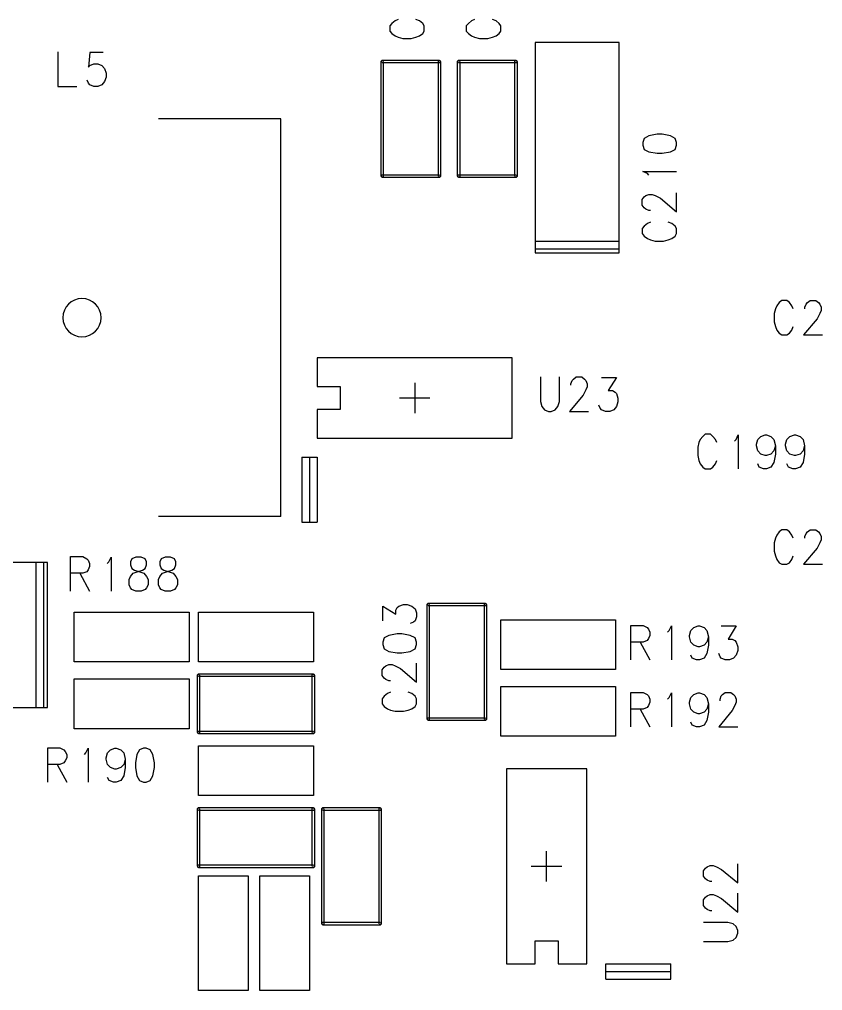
# Model space of a CAD drawing. Extents: x 295 to 953, y 10 to 290.
# Drawn here: x 726.2 to 768.2, y 203.8 to 254.6 of the extents above; entities that cross this region are included whole.
import ezdxf

# ---------------------------------------------------------------- set-up
doc = ezdxf.new("R2010")
doc.units = 0
doc.header["$LTSCALE"] = 5
doc.header["$MEASUREMENT"] = 0
doc.layers.add('13_C-SILK_GBR', color=7, linetype='CONTINUOUS')

msp = doc.modelspace()

# ---------------------------------------------------------------- linework, layer by layer
at = {"layer": '13_C-SILK_GBR', "color": 7}
for p, q in [((745.85, 254.532), (745.688, 254.394)), ((746.014, 254.602), (745.85, 254.532)), ((747.132, 254.532), (746.942, 254.602)), ((747.296, 254.394), (747.132, 254.532)), ((749.85, 254.532), (749.688, 254.394)), ((750.014, 254.602), (749.85, 254.532)), ((751.132, 254.532), (750.942, 254.602)), ((751.296, 254.394), (751.132, 254.532)), ((745.688, 254.394), (745.578, 254.264)), ((745.578, 254.264), (745.578, 253.996)), ((747.378, 254.264), (747.296, 254.394)), ((747.378, 253.996), (747.378, 254.264)), ((749.688, 254.394), (749.578, 254.264)), ((749.578, 254.264), (749.578, 253.996)), ((751.378, 254.264), (751.296, 254.394)), ((751.378, 253.996), (751.378, 254.264)), ((745.578, 253.996), (745.688, 253.866)), ((745.688, 253.866), (745.85, 253.738)), ((745.85, 253.738), (746.014, 253.668)), ((746.014, 253.668), (746.26, 253.608)), ((746.26, 253.608), (746.696, 253.608)), ((746.696, 253.608), (746.942, 253.668)), ((746.942, 253.668), (747.132, 253.738)), ((747.132, 253.738), (747.296, 253.866)), ((747.296, 253.866), (747.378, 253.996)), ((749.578, 253.996), (749.688, 253.866)), ((749.688, 253.866), (749.85, 253.738)), ((749.85, 253.738), (750.014, 253.668)), ((750.014, 253.668), (750.26, 253.608)), ((750.26, 253.608), (750.696, 253.608)), ((750.696, 253.608), (750.942, 253.668)), ((750.942, 253.668), (751.132, 253.738)), ((751.132, 253.738), (751.296, 253.866)), ((751.296, 253.866), (751.378, 253.996)), ((757.578, 253.4), (753.178, 253.4)), ((753.178, 253.4), (753.178, 243)), ((757.578, 243), (757.578, 253.4)), ((728.216, 252.9), (728.216, 251.1)), ((729.884, 252.872), (729.816, 252.11)), ((730.592, 252.872), (729.884, 252.872)), ((729.816, 252.11), (729.884, 252.19)), ((729.884, 252.19), (730.094, 252.272)), ((730.094, 252.272), (730.302, 252.272)), ((730.302, 252.272), (730.522, 252.19)), ((730.522, 252.19), (730.66, 252.028)), ((730.66, 252.028), (730.74, 251.782)), ((745.124, 252.42), (745.158, 252.454)), ((745.158, 252.454), (745.124, 252.42)), ((745.124, 252.4), (745.124, 252.42)), ((745.124, 252.42), (745.124, 252.38)), ((745.124, 246.4), (745.124, 252.4)), ((745.124, 252.38), (745.158, 252.346)), ((745.158, 252.454), (745.198, 252.454)), ((745.178, 252.454), (745.158, 252.454)), ((748.178, 252.454), (745.178, 252.454)), ((745.178, 252.346), (748.178, 252.346)), ((745.198, 252.454), (745.232, 252.42)), ((745.232, 252.4), (745.232, 246.4)), ((748.124, 252.42), (748.158, 252.454)), ((748.124, 252.4), (748.124, 252.42)), ((748.124, 246.4), (748.124, 252.4)), ((748.158, 252.454), (748.198, 252.454)), ((748.178, 252.346), (748.198, 252.346)), ((748.232, 252.42), (748.198, 252.454)), ((748.198, 252.454), (748.232, 252.42)), ((748.198, 252.346), (748.232, 252.38)), ((748.232, 252.38), (748.232, 252.42)), ((748.232, 252.4), (748.232, 246.4)), ((749.124, 252.42), (749.158, 252.454)), ((749.158, 252.454), (749.124, 252.42)), ((749.124, 252.4), (749.124, 252.42)), ((749.124, 252.42), (749.124, 252.38)), ((749.124, 246.4), (749.124, 252.4)), ((749.124, 252.38), (749.158, 252.346)), ((749.158, 252.454), (749.198, 252.454)), ((749.178, 252.454), (749.158, 252.454)), ((752.178, 252.454), (749.178, 252.454)), ((749.178, 252.346), (752.178, 252.346)), ((749.198, 252.454), (749.232, 252.42)), ((749.232, 252.4), (749.232, 246.4)), ((752.124, 252.42), (752.158, 252.454)), ((752.124, 252.4), (752.124, 252.42)), ((752.124, 246.4), (752.124, 252.4)), ((752.158, 252.454), (752.198, 252.454)), ((752.178, 252.346), (752.198, 252.346)), ((752.232, 252.42), (752.198, 252.454)), ((752.198, 252.454), (752.232, 252.42)), ((752.198, 252.346), (752.232, 252.38)), ((752.232, 252.38), (752.232, 252.42)), ((752.232, 252.4), (752.232, 246.4)), ((730.74, 251.59), (730.66, 251.346)), ((730.74, 251.782), (730.74, 251.59)), ((728.216, 251.1), (729.21, 251.1)), ((729.816, 251.264), (729.746, 251.428)), ((729.884, 251.182), (729.816, 251.264)), ((730.094, 251.1), (729.884, 251.182)), ((730.302, 251.1), (730.094, 251.1)), ((730.522, 251.182), (730.302, 251.1)), ((730.66, 251.346), (730.522, 251.182)), ((739.878, 249.4), (733.478, 249.4)), ((739.878, 228.6), (739.878, 249.4)), ((759.132, 248.512), (758.888, 248.374)), ((759.568, 248.592), (759.132, 248.512)), ((759.814, 248.592), (759.568, 248.592)), ((760.25, 248.512), (759.814, 248.592)), ((760.496, 248.374), (760.25, 248.512)), ((758.888, 248.374), (758.806, 248.164)), ((758.806, 248.164), (758.806, 248.026)), ((758.806, 248.026), (758.888, 247.806)), ((760.578, 248.164), (760.496, 248.374)), ((760.496, 247.806), (760.578, 248.026)), ((760.578, 248.026), (760.578, 248.164)), ((758.888, 247.806), (759.132, 247.668)), ((759.132, 247.668), (759.568, 247.598)), ((759.568, 247.598), (759.814, 247.598)), ((759.814, 247.598), (760.25, 247.668)), ((760.25, 247.668), (760.496, 247.806)), ((745.158, 246.454), (745.124, 246.42)), ((745.124, 246.42), (745.124, 246.38)), ((745.178, 246.454), (745.158, 246.454)), ((748.178, 246.454), (745.178, 246.454)), ((745.232, 246.4), (745.232, 246.38)), ((748.232, 246.42), (748.198, 246.454)), ((748.232, 246.38), (748.232, 246.42)), ((748.232, 246.4), (748.232, 246.38)), ((749.158, 246.454), (749.124, 246.42)), ((749.124, 246.42), (749.124, 246.38)), ((749.178, 246.454), (749.158, 246.454)), ((752.178, 246.454), (749.178, 246.454)), ((749.232, 246.4), (749.232, 246.38)), ((752.232, 246.42), (752.198, 246.454)), ((752.232, 246.38), (752.232, 246.42)), ((752.232, 246.4), (752.232, 246.38)), ((759.05, 246.536), (758.806, 246.654)), ((758.806, 246.654), (760.578, 246.654)), ((759.132, 246.456), (759.05, 246.536)), ((745.158, 246.346), (745.124, 246.38)), ((745.124, 246.38), (745.158, 246.346)), ((745.198, 246.346), (745.158, 246.346)), ((745.178, 246.346), (748.178, 246.346)), ((745.232, 246.38), (745.198, 246.346)), ((748.158, 246.346), (748.124, 246.38)), ((748.198, 246.346), (748.158, 246.346)), ((748.178, 246.346), (748.198, 246.346)), ((748.232, 246.38), (748.198, 246.346)), ((748.198, 246.346), (748.232, 246.38)), ((749.158, 246.346), (749.124, 246.38)), ((749.124, 246.38), (749.158, 246.346)), ((749.198, 246.346), (749.158, 246.346)), ((749.178, 246.346), (752.178, 246.346)), ((749.232, 246.38), (749.198, 246.346)), ((752.158, 246.346), (752.124, 246.38)), ((752.198, 246.346), (752.158, 246.346)), ((752.178, 246.346), (752.198, 246.346)), ((752.232, 246.38), (752.198, 246.346)), ((752.198, 246.346), (752.232, 246.38)), ((758.888, 245.314), (758.968, 245.384)), ((758.968, 245.384), (759.132, 245.452)), ((759.132, 245.452), (759.296, 245.452)), ((759.296, 245.452), (759.46, 245.384)), ((759.46, 245.384), (759.732, 245.244)), ((760.578, 244.538), (760.578, 245.532)), ((758.778, 245.174), (758.888, 245.314)), ((758.778, 244.886), (758.778, 245.174)), ((758.888, 244.746), (758.778, 244.886)), ((759.732, 245.244), (760.578, 244.538)), ((758.968, 244.676), (758.888, 244.746)), ((759.132, 244.608), (758.968, 244.676)), ((759.214, 244.608), (759.132, 244.608)), ((759.05, 243.932), (758.888, 243.794)), ((759.214, 244.002), (759.05, 243.932)), ((760.332, 243.932), (760.142, 244.002)), ((760.496, 243.794), (760.332, 243.932)), ((758.888, 243.794), (758.778, 243.664)), ((758.778, 243.664), (758.778, 243.396)), ((758.778, 243.396), (758.888, 243.266)), ((760.578, 243.664), (760.496, 243.794)), ((760.496, 243.266), (760.578, 243.396)), ((760.578, 243.396), (760.578, 243.664)), ((753.178, 243), (753.178, 242.6)), ((753.178, 243), (757.578, 243)), ((757.578, 242.6), (757.578, 243)), ((758.888, 243.266), (759.05, 243.138)), ((759.05, 243.138), (759.214, 243.068)), ((759.214, 243.068), (759.46, 243.008)), ((759.46, 243.008), (759.896, 243.008)), ((759.896, 243.008), (760.142, 243.068)), ((760.142, 243.068), (760.332, 243.138)), ((760.332, 243.138), (760.496, 243.266)), ((753.178, 242.6), (753.178, 242.4)), ((753.178, 242.6), (757.578, 242.6)), ((753.178, 242.4), (757.578, 242.4)), ((757.578, 242.4), (757.578, 242.6)), ((765.944, 239.79), (765.816, 239.628)), ((766.074, 239.9), (765.944, 239.79)), ((766.342, 239.9), (766.074, 239.9)), ((766.472, 239.79), (766.342, 239.9)), ((766.61, 239.628), (766.472, 239.79)), ((767.354, 239.71), (767.424, 239.79)), ((767.424, 239.79), (767.564, 239.9)), ((767.564, 239.9), (767.852, 239.9)), ((767.852, 239.9), (767.992, 239.79)), ((767.992, 239.79), (768.062, 239.71)), ((765.746, 239.464), (765.686, 239.218)), ((765.816, 239.628), (765.746, 239.464)), ((766.68, 239.464), (766.61, 239.628)), ((767.286, 239.546), (767.354, 239.71)), ((767.286, 239.464), (767.286, 239.546)), ((768.062, 239.71), (768.13, 239.546)), ((768.13, 239.382), (768.062, 239.218)), ((768.13, 239.546), (768.13, 239.382)), ((765.686, 239.218), (765.686, 238.782)), ((765.686, 238.782), (765.746, 238.536)), ((767.922, 238.946), (767.216, 238.1)), ((768.062, 239.218), (767.922, 238.946)), ((765.746, 238.536), (765.816, 238.346)), ((765.816, 238.346), (765.944, 238.182)), ((766.472, 238.182), (766.61, 238.346)), ((766.61, 238.346), (766.68, 238.536)), ((765.944, 238.182), (766.074, 238.1)), ((766.074, 238.1), (766.342, 238.1)), ((766.342, 238.1), (766.472, 238.182)), ((767.216, 238.1), (768.21, 238.1)), ((751.978, 236.9), (741.778, 236.9)), ((741.778, 236.9), (741.778, 235.4)), ((751.978, 232.7), (751.978, 236.9)), ((753.45, 235.9), (753.45, 234.618)), ((754.446, 234.618), (754.446, 235.9)), ((755.12, 235.71), (755.19, 235.79)), ((755.19, 235.79), (755.328, 235.9)), ((755.328, 235.9), (755.618, 235.9)), ((755.618, 235.9), (755.756, 235.79)), ((755.756, 235.79), (755.826, 235.71)), ((756.65, 235.872), (757.426, 235.872)), ((757.426, 235.872), (756.998, 235.19)), ((741.778, 235.4), (742.978, 235.4)), ((742.978, 235.4), (742.978, 234.2)), ((746.878, 235.6), (746.878, 234)), ((755.05, 235.546), (755.12, 235.71)), ((755.05, 235.464), (755.05, 235.546)), ((755.826, 235.218), (755.686, 234.946)), ((755.826, 235.71), (755.896, 235.546)), ((755.896, 235.382), (755.826, 235.218)), ((755.896, 235.546), (755.896, 235.382)), ((746.078, 234.8), (747.678, 234.8)), ((755.686, 234.946), (754.98, 234.1)), ((756.998, 235.19), (757.216, 235.19)), ((757.216, 235.19), (757.356, 235.11)), ((757.356, 235.11), (757.426, 235.028)), ((757.426, 235.028), (757.506, 234.782)), ((757.506, 234.782), (757.506, 234.59)), ((742.978, 234.2), (741.778, 234.2)), ((741.778, 234.2), (741.778, 232.7)), ((753.45, 234.618), (753.52, 234.346)), ((753.52, 234.346), (753.66, 234.182)), ((754.226, 234.182), (754.366, 234.346)), ((754.366, 234.346), (754.446, 234.618)), ((756.58, 234.264), (756.51, 234.428)), ((756.65, 234.182), (756.58, 234.264)), ((757.426, 234.346), (757.286, 234.182)), ((757.506, 234.59), (757.426, 234.346)), ((753.66, 234.182), (753.878, 234.1)), ((753.878, 234.1), (754.018, 234.1)), ((754.018, 234.1), (754.226, 234.182)), ((754.98, 234.1), (755.976, 234.1)), ((756.858, 234.1), (756.65, 234.182)), ((757.078, 234.1), (756.858, 234.1)), ((757.286, 234.182), (757.078, 234.1)), ((741.778, 232.7), (751.978, 232.7)), ((761.944, 232.79), (761.816, 232.628)), ((762.074, 232.9), (761.944, 232.79)), ((762.342, 232.9), (762.074, 232.9)), ((762.472, 232.79), (762.342, 232.9)), ((762.61, 232.628), (762.472, 232.79)), ((763.684, 232.628), (763.802, 232.872)), ((763.802, 232.872), (763.802, 231.1)), ((764.816, 232.628), (764.974, 232.79)), ((764.974, 232.79), (765.204, 232.872)), ((765.204, 232.872), (765.272, 232.872)), ((765.272, 232.872), (765.512, 232.79)), ((765.512, 232.79), (765.66, 232.628)), ((766.346, 232.628), (766.504, 232.79)), ((766.504, 232.79), (766.734, 232.872)), ((766.734, 232.872), (766.802, 232.872)), ((766.802, 232.872), (767.042, 232.79)), ((767.042, 232.79), (767.19, 232.628)), ((761.746, 232.464), (761.686, 232.218)), ((761.686, 232.218), (761.686, 231.782)), ((761.816, 232.628), (761.746, 232.464)), ((762.68, 232.464), (762.61, 232.628)), ((763.604, 232.546), (763.684, 232.628)), ((764.746, 232.382), (764.816, 232.628)), ((764.746, 232.3), (764.746, 232.382)), ((764.816, 232.028), (764.746, 232.3)), ((765.66, 232.628), (765.74, 232.3)), ((765.74, 232.3), (765.66, 232.028)), ((765.74, 232.3), (765.74, 231.864)), ((766.276, 232.382), (766.346, 232.628)), ((766.276, 232.3), (766.276, 232.382)), ((766.346, 232.028), (766.276, 232.3)), ((767.19, 232.628), (767.27, 232.3)), ((767.27, 232.3), (767.19, 232.028)), ((767.27, 232.3), (767.27, 231.864)), ((740.978, 231.7), (740.978, 228.3)), ((740.978, 231.7), (741.778, 231.7)), ((741.378, 231.7), (741.378, 228.3)), ((741.778, 231.7), (741.778, 228.3)), ((761.686, 231.782), (761.746, 231.536)), ((764.974, 231.864), (764.816, 232.028)), ((765.204, 231.782), (764.974, 231.864)), ((765.272, 231.782), (765.204, 231.782)), ((765.512, 231.864), (765.272, 231.782)), ((765.66, 232.028), (765.512, 231.864)), ((765.74, 231.864), (765.66, 231.428)), ((766.504, 231.864), (766.346, 232.028)), ((766.734, 231.782), (766.504, 231.864)), ((766.802, 231.782), (766.734, 231.782)), ((767.042, 231.864), (766.802, 231.782)), ((767.19, 232.028), (767.042, 231.864)), ((767.27, 231.864), (767.19, 231.428)), ((761.746, 231.536), (761.816, 231.346)), ((761.816, 231.346), (761.944, 231.182)), ((761.944, 231.182), (762.074, 231.1)), ((762.342, 231.1), (762.472, 231.182)), ((762.472, 231.182), (762.61, 231.346)), ((762.61, 231.346), (762.68, 231.536)), ((764.894, 231.182), (764.816, 231.346)), ((765.124, 231.1), (764.894, 231.182)), ((765.512, 231.182), (765.272, 231.1)), ((765.66, 231.428), (765.512, 231.182)), ((766.424, 231.182), (766.346, 231.346)), ((766.654, 231.1), (766.424, 231.182)), ((767.042, 231.182), (766.802, 231.1)), ((767.19, 231.428), (767.042, 231.182)), ((762.074, 231.1), (762.342, 231.1)), ((765.272, 231.1), (765.124, 231.1)), ((766.802, 231.1), (766.654, 231.1)), ((739.878, 228.6), (733.478, 228.6)), ((740.978, 228.3), (741.778, 228.3)), ((765.816, 227.628), (765.746, 227.464)), ((765.944, 227.79), (765.816, 227.628)), ((766.074, 227.9), (765.944, 227.79)), ((766.342, 227.9), (766.074, 227.9)), ((766.472, 227.79), (766.342, 227.9)), ((766.61, 227.628), (766.472, 227.79)), ((766.68, 227.464), (766.61, 227.628)), ((767.286, 227.546), (767.354, 227.71)), ((767.354, 227.71), (767.424, 227.79)), ((767.424, 227.79), (767.564, 227.9)), ((767.564, 227.9), (767.852, 227.9)), ((767.852, 227.9), (767.992, 227.79)), ((767.992, 227.79), (768.062, 227.71)), ((768.062, 227.71), (768.13, 227.546)), ((765.746, 227.464), (765.686, 227.218)), ((765.686, 227.218), (765.686, 226.782)), ((767.286, 227.464), (767.286, 227.546)), ((768.062, 227.218), (767.922, 226.946)), ((768.13, 227.382), (768.062, 227.218)), ((768.13, 227.546), (768.13, 227.382)), ((765.686, 226.782), (765.746, 226.536)), ((767.922, 226.946), (767.216, 226.1)), ((727.078, 226.2), (710.678, 226.2)), ((727.478, 226.2), (727.078, 226.2)), ((727.078, 218.6), (727.078, 226.2)), ((727.678, 226.2), (727.478, 226.2)), ((727.478, 218.6), (727.478, 226.2)), ((727.678, 218.6), (727.678, 226.2)), ((728.886, 224.7), (728.886, 226.5)), ((728.886, 226.5), (729.522, 226.5)), ((729.522, 226.5), (729.732, 226.39)), ((729.732, 226.39), (729.8, 226.31)), ((729.8, 226.31), (729.88, 226.146)), ((729.88, 226.146), (729.88, 225.982)), ((730.804, 226.146), (730.884, 226.228)), ((730.884, 226.228), (731.002, 226.472)), ((731.002, 226.472), (731.002, 224.7)), ((732.084, 226.39), (732.016, 226.228)), ((732.016, 226.228), (732.016, 226.064)), ((732.294, 226.472), (732.084, 226.39)), ((732.582, 226.472), (732.294, 226.472)), ((732.792, 226.39), (732.582, 226.472)), ((732.86, 226.228), (732.792, 226.39)), ((732.86, 226.064), (732.86, 226.228)), ((733.614, 226.39), (733.546, 226.228)), ((733.546, 226.228), (733.546, 226.064)), ((733.824, 226.472), (733.614, 226.39)), ((734.112, 226.472), (733.824, 226.472)), ((734.322, 226.39), (734.112, 226.472)), ((734.39, 226.228), (734.322, 226.39)), ((734.39, 226.064), (734.39, 226.228)), ((765.746, 226.536), (765.816, 226.346)), ((765.816, 226.346), (765.944, 226.182)), ((765.944, 226.182), (766.074, 226.1)), ((766.074, 226.1), (766.342, 226.1)), ((766.342, 226.1), (766.472, 226.182)), ((766.472, 226.182), (766.61, 226.346)), ((766.61, 226.346), (766.68, 226.536)), ((767.216, 226.1), (768.21, 226.1)), ((729.522, 225.628), (728.886, 225.628)), ((729.374, 225.628), (729.88, 224.7)), ((729.732, 225.71), (729.522, 225.628)), ((729.8, 225.818), (729.732, 225.71)), ((729.88, 225.982), (729.8, 225.818)), ((732.016, 226.064), (732.084, 225.872)), ((732.016, 225.464), (732.154, 225.628)), ((732.084, 225.872), (732.224, 225.79)), ((732.154, 225.628), (732.364, 225.71)), ((732.224, 225.79), (732.512, 225.71)), ((732.364, 225.71), (732.652, 225.79)), ((732.512, 225.71), (732.722, 225.628)), ((732.652, 225.79), (732.792, 225.872)), ((732.722, 225.628), (732.86, 225.464)), ((732.792, 225.872), (732.86, 226.064)), ((733.546, 226.064), (733.614, 225.872)), ((733.546, 225.464), (733.684, 225.628)), ((733.614, 225.872), (733.754, 225.79)), ((733.684, 225.628), (733.894, 225.71)), ((733.754, 225.79), (734.042, 225.71)), ((733.894, 225.71), (734.182, 225.79)), ((734.042, 225.71), (734.252, 225.628)), ((734.182, 225.79), (734.322, 225.872)), ((734.252, 225.628), (734.39, 225.464)), ((734.322, 225.872), (734.39, 226.064)), ((731.946, 225.3), (732.016, 225.464)), ((731.946, 225.028), (731.946, 225.3)), ((732.86, 225.464), (732.94, 225.3)), ((732.94, 225.3), (732.94, 225.028)), ((733.476, 225.3), (733.546, 225.464)), ((733.476, 225.028), (733.476, 225.3)), ((734.39, 225.464), (734.47, 225.3)), ((734.47, 225.3), (734.47, 225.028)), ((732.016, 224.864), (731.946, 225.028)), ((732.084, 224.782), (732.016, 224.864)), ((732.294, 224.7), (732.084, 224.782)), ((732.582, 224.7), (732.294, 224.7)), ((732.792, 224.782), (732.582, 224.7)), ((732.86, 224.864), (732.792, 224.782)), ((732.94, 225.028), (732.86, 224.864)), ((733.546, 224.864), (733.476, 225.028)), ((733.614, 224.782), (733.546, 224.864)), ((733.824, 224.7), (733.614, 224.782)), ((734.112, 224.7), (733.824, 224.7)), ((734.322, 224.782), (734.112, 224.7)), ((734.39, 224.864), (734.322, 224.782)), ((734.47, 225.028), (734.39, 224.864)), ((747.524, 224.02), (747.558, 224.054)), ((747.558, 224.054), (747.524, 224.02)), ((747.558, 224.054), (747.598, 224.054)), ((747.578, 224.054), (747.558, 224.054)), ((750.578, 224.054), (747.578, 224.054)), ((747.598, 224.054), (747.632, 224.02)), ((750.524, 224.02), (750.558, 224.054)), ((750.558, 224.054), (750.598, 224.054)), ((750.632, 224.02), (750.598, 224.054)), ((750.598, 224.054), (750.632, 224.02)), ((729.078, 223.6), (735.078, 223.6)), ((729.078, 221), (729.078, 223.6)), ((735.078, 223.6), (735.078, 221)), ((735.578, 223.6), (741.578, 223.6)), ((735.578, 221), (735.578, 223.6)), ((741.578, 223.6), (741.578, 221)), ((745.206, 223.136), (745.206, 223.912)), ((745.206, 223.912), (745.888, 223.486)), ((745.888, 223.704), (745.968, 223.844)), ((745.888, 223.486), (745.888, 223.704)), ((745.968, 223.844), (746.05, 223.912)), ((746.05, 223.912), (746.296, 223.992)), ((746.296, 223.992), (746.488, 223.992)), ((746.488, 223.992), (746.732, 223.912)), ((746.732, 223.912), (746.896, 223.774)), ((746.896, 223.774), (746.978, 223.564)), ((746.978, 223.564), (746.978, 223.346)), ((747.524, 224), (747.524, 224.02)), ((747.524, 224.02), (747.524, 223.98)), ((747.524, 218), (747.524, 224)), ((747.524, 223.98), (747.558, 223.946)), ((747.578, 223.946), (750.578, 223.946)), ((747.632, 224), (747.632, 218)), ((750.524, 224), (750.524, 224.02)), ((750.524, 218), (750.524, 224)), ((750.578, 223.946), (750.598, 223.946)), ((750.598, 223.946), (750.632, 223.98)), ((750.632, 223.98), (750.632, 224.02)), ((750.632, 224), (750.632, 218)), ((746.814, 223.068), (746.65, 222.998)), ((746.896, 223.136), (746.814, 223.068)), ((746.978, 223.346), (746.896, 223.136)), ((751.378, 223.2), (757.378, 223.2)), ((751.378, 220.6), (751.378, 223.2)), ((757.378, 223.2), (757.378, 220.6)), ((758.186, 221.1), (758.186, 222.9)), ((758.186, 222.9), (758.822, 222.9)), ((758.822, 222.9), (759.032, 222.79)), ((759.032, 222.79), (759.1, 222.71)), ((759.1, 222.71), (759.18, 222.546)), ((759.18, 222.546), (759.18, 222.382)), ((760.104, 222.546), (760.184, 222.628)), ((760.184, 222.628), (760.302, 222.872)), ((760.302, 222.872), (760.302, 221.1)), ((761.246, 222.382), (761.316, 222.628)), ((761.316, 222.628), (761.474, 222.79)), ((761.474, 222.79), (761.704, 222.872)), ((761.704, 222.872), (761.772, 222.872)), ((761.772, 222.872), (762.012, 222.79)), ((762.012, 222.79), (762.16, 222.628)), ((762.16, 222.628), (762.24, 222.3)), ((762.914, 222.872), (763.69, 222.872)), ((763.69, 222.872), (763.264, 222.19)), ((745.288, 222.244), (745.206, 222.034)), ((745.206, 222.034), (745.206, 221.896)), ((745.532, 222.382), (745.288, 222.244)), ((745.968, 222.462), (745.532, 222.382)), ((746.214, 222.462), (745.968, 222.462)), ((746.65, 222.382), (746.214, 222.462)), ((746.896, 222.244), (746.65, 222.382)), ((746.978, 222.034), (746.896, 222.244)), ((746.978, 221.896), (746.978, 222.034)), ((758.822, 222.028), (758.186, 222.028)), ((758.674, 222.028), (759.18, 221.1)), ((759.032, 222.11), (758.822, 222.028)), ((759.1, 222.218), (759.032, 222.11)), ((759.18, 222.382), (759.1, 222.218)), ((761.246, 222.3), (761.246, 222.382)), ((761.316, 222.028), (761.246, 222.3)), ((761.474, 221.864), (761.316, 222.028)), ((762.16, 222.028), (762.012, 221.864)), ((762.24, 222.3), (762.16, 222.028)), ((762.24, 222.3), (762.24, 221.864)), ((763.264, 222.19), (763.482, 222.19)), ((763.482, 222.19), (763.622, 222.11)), ((763.622, 222.11), (763.69, 222.028)), ((763.69, 222.028), (763.77, 221.782)), ((745.206, 221.896), (745.288, 221.676)), ((745.288, 221.676), (745.532, 221.538)), ((745.532, 221.538), (745.968, 221.468)), ((746.214, 221.468), (746.65, 221.538)), ((746.65, 221.538), (746.896, 221.676)), ((746.896, 221.676), (746.978, 221.896)), ((761.704, 221.782), (761.474, 221.864)), ((761.772, 221.782), (761.704, 221.782)), ((762.012, 221.864), (761.772, 221.782)), ((762.24, 221.864), (762.16, 221.428)), ((763.77, 221.59), (763.69, 221.346)), ((763.77, 221.782), (763.77, 221.59)), ((735.078, 221), (729.078, 221)), ((741.578, 221), (735.578, 221)), ((745.968, 221.468), (746.214, 221.468)), ((761.394, 221.182), (761.316, 221.346)), ((761.624, 221.1), (761.394, 221.182)), ((761.772, 221.1), (761.624, 221.1)), ((762.012, 221.182), (761.772, 221.1)), ((762.16, 221.428), (762.012, 221.182)), ((762.846, 221.264), (762.776, 221.428)), ((762.914, 221.182), (762.846, 221.264)), ((763.124, 221.1), (762.914, 221.182)), ((763.342, 221.1), (763.124, 221.1)), ((763.552, 221.182), (763.342, 221.1)), ((763.69, 221.346), (763.552, 221.182)), ((745.178, 220.574), (745.288, 220.714)), ((745.178, 220.286), (745.178, 220.574)), ((745.288, 220.714), (745.368, 220.784)), ((745.368, 220.784), (745.532, 220.852)), ((745.532, 220.852), (745.696, 220.852)), ((745.696, 220.852), (745.86, 220.784)), ((745.86, 220.784), (746.132, 220.644)), ((746.132, 220.644), (746.978, 219.938)), ((746.978, 219.938), (746.978, 220.932)), ((757.378, 220.6), (751.378, 220.6)), ((729.078, 220.1), (735.078, 220.1)), ((729.078, 217.5), (729.078, 220.1)), ((735.078, 220.1), (735.078, 217.5)), ((735.558, 220.354), (735.524, 220.32)), ((735.524, 220.32), (735.558, 220.354)), ((735.524, 220.32), (735.524, 220.28)), ((735.524, 220.3), (735.524, 220.32)), ((735.524, 217.3), (735.524, 220.3)), ((735.524, 220.28), (735.558, 220.246)), ((735.578, 220.354), (735.558, 220.354)), ((735.558, 220.354), (735.598, 220.354)), ((741.578, 220.354), (735.578, 220.354)), ((735.578, 220.246), (741.578, 220.246)), ((735.598, 220.354), (735.632, 220.32)), ((735.632, 220.3), (735.632, 217.3)), ((741.524, 220.32), (741.558, 220.354)), ((741.524, 220.3), (741.524, 220.32)), ((741.524, 217.3), (741.524, 220.3)), ((741.558, 220.354), (741.598, 220.354)), ((741.578, 220.246), (741.598, 220.246)), ((741.632, 220.32), (741.598, 220.354)), ((741.598, 220.354), (741.632, 220.32)), ((741.598, 220.246), (741.632, 220.28)), ((741.632, 220.28), (741.632, 220.32)), ((741.632, 220.3), (741.632, 217.3)), ((745.288, 220.146), (745.178, 220.286)), ((745.368, 220.076), (745.288, 220.146)), ((745.532, 220.008), (745.368, 220.076)), ((745.614, 220.008), (745.532, 220.008)), ((751.378, 217.1), (751.378, 219.7)), ((751.378, 219.7), (757.378, 219.7)), ((757.378, 219.7), (757.378, 217.1)), ((745.288, 219.194), (745.178, 219.064)), ((745.178, 219.064), (745.178, 218.796)), ((745.45, 219.332), (745.288, 219.194)), ((745.614, 219.402), (745.45, 219.332)), ((746.732, 219.332), (746.542, 219.402)), ((746.896, 219.194), (746.732, 219.332)), ((746.978, 219.064), (746.896, 219.194)), ((746.978, 218.796), (746.978, 219.064)), ((758.186, 217.6), (758.186, 219.4)), ((758.186, 219.4), (758.822, 219.4)), ((758.822, 219.4), (759.032, 219.29)), ((759.032, 219.29), (759.1, 219.21)), ((759.1, 219.21), (759.18, 219.046)), ((759.18, 219.046), (759.18, 218.882)), ((760.104, 219.046), (760.184, 219.128)), ((760.184, 219.128), (760.302, 219.372)), ((760.302, 219.372), (760.302, 217.6)), ((761.246, 218.882), (761.316, 219.128)), ((761.316, 219.128), (761.474, 219.29)), ((761.474, 219.29), (761.704, 219.372)), ((761.704, 219.372), (761.772, 219.372)), ((761.772, 219.372), (762.012, 219.29)), ((762.012, 219.29), (762.16, 219.128)), ((762.16, 219.128), (762.24, 218.8)), ((762.846, 219.046), (762.914, 219.21)), ((762.846, 218.964), (762.846, 219.046)), ((762.914, 219.21), (762.984, 219.29)), ((762.984, 219.29), (763.124, 219.4)), ((763.124, 219.4), (763.412, 219.4)), ((763.412, 219.4), (763.552, 219.29)), ((763.552, 219.29), (763.622, 219.21)), ((763.622, 219.21), (763.69, 219.046)), ((763.69, 219.046), (763.69, 218.882)), ((710.678, 218.6), (727.078, 218.6)), ((727.078, 218.6), (727.478, 218.6)), ((727.478, 218.6), (727.678, 218.6)), ((745.178, 218.796), (745.288, 218.666)), ((745.288, 218.666), (745.45, 218.538)), ((745.45, 218.538), (745.614, 218.468)), ((745.614, 218.468), (745.86, 218.408)), ((746.296, 218.408), (746.542, 218.468)), ((746.542, 218.468), (746.732, 218.538)), ((746.732, 218.538), (746.896, 218.666)), ((746.896, 218.666), (746.978, 218.796)), ((758.822, 218.528), (758.186, 218.528)), ((758.674, 218.528), (759.18, 217.6)), ((759.032, 218.61), (758.822, 218.528)), ((759.1, 218.718), (759.032, 218.61)), ((759.18, 218.882), (759.1, 218.718)), ((761.246, 218.8), (761.246, 218.882)), ((761.316, 218.528), (761.246, 218.8)), ((761.474, 218.364), (761.316, 218.528)), ((762.16, 218.528), (762.012, 218.364)), ((762.24, 218.8), (762.16, 218.528)), ((762.24, 218.8), (762.24, 218.364)), ((763.622, 218.718), (763.482, 218.446)), ((763.69, 218.882), (763.622, 218.718)), ((745.86, 218.408), (746.296, 218.408)), ((747.558, 218.054), (747.524, 218.02)), ((747.524, 218.02), (747.524, 217.98)), ((747.558, 217.946), (747.524, 217.98)), ((747.524, 217.98), (747.558, 217.946)), ((747.578, 218.054), (747.558, 218.054)), ((747.598, 217.946), (747.558, 217.946)), ((750.578, 218.054), (747.578, 218.054)), ((747.578, 217.946), (750.578, 217.946)), ((747.632, 217.98), (747.598, 217.946)), ((747.632, 218), (747.632, 217.98)), ((750.558, 217.946), (750.524, 217.98)), ((750.598, 217.946), (750.558, 217.946)), ((750.578, 217.946), (750.598, 217.946)), ((750.632, 218.02), (750.598, 218.054)), ((750.632, 217.98), (750.598, 217.946)), ((750.598, 217.946), (750.632, 217.98)), ((750.632, 217.98), (750.632, 218.02)), ((750.632, 218), (750.632, 217.98)), ((761.704, 218.282), (761.474, 218.364)), ((761.772, 218.282), (761.704, 218.282)), ((762.012, 218.364), (761.772, 218.282)), ((762.24, 218.364), (762.16, 217.928)), ((763.482, 218.446), (762.776, 217.6)), ((735.078, 217.5), (729.078, 217.5)), ((761.394, 217.682), (761.316, 217.846)), ((761.624, 217.6), (761.394, 217.682)), ((761.772, 217.6), (761.624, 217.6)), ((762.012, 217.682), (761.772, 217.6)), ((762.16, 217.928), (762.012, 217.682)), ((762.776, 217.6), (763.77, 217.6)), ((735.558, 217.354), (735.524, 217.32)), ((735.524, 217.32), (735.524, 217.28)), ((735.524, 217.28), (735.558, 217.246)), ((735.558, 217.246), (735.524, 217.28)), ((735.578, 217.354), (735.558, 217.354)), ((735.598, 217.246), (735.558, 217.246)), ((741.578, 217.354), (735.578, 217.354)), ((735.578, 217.246), (741.578, 217.246)), ((735.632, 217.28), (735.598, 217.246)), ((735.632, 217.3), (735.632, 217.28)), ((741.558, 217.246), (741.524, 217.28)), ((741.598, 217.246), (741.558, 217.246)), ((741.578, 217.246), (741.598, 217.246)), ((741.632, 217.32), (741.598, 217.354)), ((741.632, 217.28), (741.598, 217.246)), ((741.598, 217.246), (741.632, 217.28)), ((741.632, 217.28), (741.632, 217.32)), ((741.632, 217.3), (741.632, 217.28)), ((757.378, 217.1), (751.378, 217.1)), ((727.686, 214.7), (727.686, 216.5)), ((727.686, 216.5), (728.322, 216.5)), ((728.322, 216.5), (728.532, 216.39)), ((729.684, 216.228), (729.802, 216.472)), ((729.802, 216.472), (729.802, 214.7)), ((730.974, 216.39), (731.204, 216.472)), ((731.204, 216.472), (731.272, 216.472)), ((731.272, 216.472), (731.512, 216.39)), ((732.704, 216.472), (732.484, 216.39)), ((732.842, 216.472), (732.704, 216.472)), ((733.052, 216.39), (732.842, 216.472)), ((735.578, 214), (735.578, 216.6)), ((735.578, 216.6), (741.578, 216.6)), ((741.578, 216.6), (741.578, 214)), ((728.532, 216.39), (728.6, 216.31)), ((728.6, 216.31), (728.68, 216.146)), ((728.68, 215.982), (728.6, 215.818)), ((728.68, 216.146), (728.68, 215.982)), ((729.604, 216.146), (729.684, 216.228)), ((730.746, 215.982), (730.816, 216.228)), ((730.746, 215.9), (730.746, 215.982)), ((730.816, 216.228), (730.974, 216.39)), ((731.512, 216.39), (731.66, 216.228)), ((731.66, 216.228), (731.74, 215.9)), ((732.346, 216.146), (732.276, 215.71)), ((732.484, 216.39), (732.346, 216.146)), ((733.19, 216.146), (733.052, 216.39)), ((733.27, 215.71), (733.19, 216.146)), ((728.322, 215.628), (727.686, 215.628)), ((728.174, 215.628), (728.68, 214.7)), ((728.532, 215.71), (728.322, 215.628)), ((728.6, 215.818), (728.532, 215.71)), ((730.816, 215.628), (730.746, 215.9)), ((730.974, 215.464), (730.816, 215.628)), ((731.204, 215.382), (730.974, 215.464)), ((731.512, 215.464), (731.272, 215.382)), ((731.66, 215.628), (731.512, 215.464)), ((731.74, 215.9), (731.66, 215.628)), ((731.74, 215.464), (731.66, 215.028)), ((731.74, 215.9), (731.74, 215.464)), ((732.276, 215.71), (732.276, 215.464)), ((732.276, 215.464), (732.346, 215.028)), ((733.19, 215.028), (733.27, 215.464)), ((733.27, 215.464), (733.27, 215.71)), ((730.894, 214.782), (730.816, 214.946)), ((731.272, 215.382), (731.204, 215.382)), ((731.66, 215.028), (731.512, 214.782)), ((732.346, 215.028), (732.484, 214.782)), ((733.052, 214.782), (733.19, 215.028)), ((755.878, 215.4), (751.678, 215.4)), ((751.678, 215.4), (751.678, 205.2)), ((755.878, 205.2), (755.878, 215.4)), ((731.124, 214.7), (730.894, 214.782)), ((731.272, 214.7), (731.124, 214.7)), ((731.512, 214.782), (731.272, 214.7)), ((732.484, 214.782), (732.704, 214.7)), ((732.704, 214.7), (732.842, 214.7)), ((732.842, 214.7), (733.052, 214.782)), ((741.578, 214), (735.578, 214)), ((735.558, 213.354), (735.524, 213.32)), ((735.524, 213.32), (735.558, 213.354)), ((735.524, 213.32), (735.524, 213.28)), ((735.524, 213.3), (735.524, 213.32)), ((735.524, 210.3), (735.524, 213.3)), ((735.524, 213.28), (735.558, 213.246)), ((735.578, 213.354), (735.558, 213.354)), ((735.558, 213.354), (735.598, 213.354)), ((741.578, 213.354), (735.578, 213.354)), ((735.578, 213.246), (741.578, 213.246)), ((735.598, 213.354), (735.632, 213.32)), ((735.632, 213.3), (735.632, 210.3)), ((741.524, 213.32), (741.558, 213.354)), ((741.524, 213.3), (741.524, 213.32)), ((741.524, 210.3), (741.524, 213.3)), ((741.558, 213.354), (741.598, 213.354)), ((741.578, 213.246), (741.598, 213.246)), ((741.632, 213.32), (741.598, 213.354)), ((741.598, 213.354), (741.632, 213.32)), ((741.598, 213.246), (741.632, 213.28)), ((741.632, 213.28), (741.632, 213.32)), ((741.632, 213.3), (741.632, 210.3)), ((742.024, 213.32), (742.058, 213.354)), ((742.058, 213.354), (742.024, 213.32)), ((742.024, 213.3), (742.024, 213.32)), ((742.024, 213.32), (742.024, 213.28)), ((742.024, 207.3), (742.024, 213.3)), ((742.024, 213.28), (742.058, 213.246)), ((742.058, 213.354), (742.098, 213.354)), ((742.078, 213.354), (742.058, 213.354)), ((745.078, 213.354), (742.078, 213.354)), ((742.078, 213.246), (745.078, 213.246)), ((742.098, 213.354), (742.132, 213.32)), ((742.132, 213.3), (742.132, 207.3)), ((745.024, 213.32), (745.058, 213.354)), ((745.024, 213.3), (745.024, 213.32)), ((745.024, 207.3), (745.024, 213.3)), ((745.058, 213.354), (745.098, 213.354)), ((745.078, 213.246), (745.098, 213.246)), ((745.132, 213.32), (745.098, 213.354)), ((745.098, 213.354), (745.132, 213.32)), ((745.098, 213.246), (745.132, 213.28)), ((745.132, 213.28), (745.132, 213.32)), ((745.132, 213.3), (745.132, 207.3)), ((753.778, 209.5), (753.778, 211.1)), ((735.558, 210.354), (735.524, 210.32)), ((735.578, 210.354), (735.558, 210.354)), ((741.578, 210.354), (735.578, 210.354)), ((741.632, 210.32), (741.598, 210.354)), ((762.168, 210.278), (762.332, 210.348)), ((762.332, 210.348), (762.496, 210.348)), ((762.496, 210.348), (762.66, 210.278)), ((763.778, 209.432), (763.778, 210.428)), ((735.524, 210.32), (735.524, 210.28)), ((735.524, 210.28), (735.558, 210.246)), ((735.558, 210.246), (735.524, 210.28)), ((735.598, 210.246), (735.558, 210.246)), ((735.578, 210.246), (741.578, 210.246)), ((735.632, 210.28), (735.598, 210.246)), ((735.632, 210.3), (735.632, 210.28)), ((741.558, 210.246), (741.524, 210.28)), ((741.598, 210.246), (741.558, 210.246)), ((741.578, 210.246), (741.598, 210.246)), ((741.632, 210.28), (741.598, 210.246)), ((741.598, 210.246), (741.632, 210.28)), ((741.632, 210.28), (741.632, 210.32)), ((741.632, 210.3), (741.632, 210.28)), ((752.978, 210.3), (754.578, 210.3)), ((761.978, 210.07), (762.088, 210.208)), ((761.978, 209.78), (761.978, 210.07)), ((762.088, 210.208), (762.168, 210.278)), ((762.66, 210.278), (762.932, 210.138)), ((762.932, 210.138), (763.778, 209.432)), ((735.578, 203.8), (735.578, 209.8)), ((735.578, 209.8), (738.178, 209.8)), ((738.178, 209.8), (738.178, 203.8)), ((738.778, 203.8), (738.778, 209.8)), ((738.778, 209.8), (741.378, 209.8)), ((741.378, 209.8), (741.378, 203.8)), ((762.088, 209.642), (761.978, 209.78)), ((762.168, 209.572), (762.088, 209.642)), ((762.332, 209.502), (762.168, 209.572)), ((762.414, 209.502), (762.332, 209.502)), ((762.168, 208.748), (762.332, 208.818)), ((762.332, 208.818), (762.496, 208.818)), ((762.496, 208.818), (762.66, 208.748)), ((763.778, 207.902), (763.778, 208.898)), ((761.978, 208.54), (762.088, 208.678)), ((761.978, 208.25), (761.978, 208.54)), ((762.088, 208.678), (762.168, 208.748)), ((762.66, 208.748), (762.932, 208.608)), ((762.932, 208.608), (763.778, 207.902)), ((762.088, 208.112), (761.978, 208.25)), ((762.168, 208.042), (762.088, 208.112)), ((762.332, 207.972), (762.168, 208.042)), ((762.414, 207.972), (762.332, 207.972)), ((742.058, 207.354), (742.024, 207.32)), ((742.024, 207.32), (742.024, 207.28)), ((742.058, 207.246), (742.024, 207.28)), ((742.024, 207.28), (742.058, 207.246)), ((742.078, 207.354), (742.058, 207.354)), ((745.078, 207.354), (742.078, 207.354)), ((742.132, 207.28), (742.098, 207.246)), ((742.132, 207.3), (742.132, 207.28)), ((745.058, 207.246), (745.024, 207.28)), ((745.132, 207.32), (745.098, 207.354)), ((745.132, 207.28), (745.098, 207.246)), ((745.098, 207.246), (745.132, 207.28)), ((745.132, 207.28), (745.132, 207.32)), ((745.132, 207.3), (745.132, 207.28)), ((763.26, 207.368), (761.978, 207.368)), ((763.532, 207.288), (763.26, 207.368)), ((763.696, 207.148), (763.532, 207.288)), ((742.098, 207.246), (742.058, 207.246)), ((742.078, 207.246), (745.078, 207.246)), ((745.098, 207.246), (745.058, 207.246)), ((745.078, 207.246), (745.098, 207.246)), ((763.778, 206.94), (763.696, 207.148)), ((763.696, 206.582), (763.778, 206.8)), ((763.778, 206.8), (763.778, 206.94)), ((753.178, 205.2), (753.178, 206.4)), ((753.178, 206.4), (754.378, 206.4)), ((754.378, 206.4), (754.378, 205.2)), ((761.978, 206.372), (763.26, 206.372)), ((763.26, 206.372), (763.532, 206.442)), ((763.532, 206.442), (763.696, 206.582)), ((751.678, 205.2), (753.178, 205.2)), ((754.378, 205.2), (755.878, 205.2)), ((756.878, 204.4), (756.878, 205.2)), ((756.878, 205.2), (760.278, 205.2)), ((756.878, 204.8), (760.278, 204.8)), ((760.278, 204.4), (760.278, 205.2)), ((756.878, 204.4), (760.278, 204.4)), ((738.178, 203.8), (735.578, 203.8)), ((741.378, 203.8), (738.778, 203.8))]:
    msp.add_line(p, q, dxfattribs=at)
for start, end in [(0, 180), (180, 0)]:
    msp.add_arc((729.478, 239), 1, start, end, dxfattribs=at)

doc.saveas('drawing.dxf')
